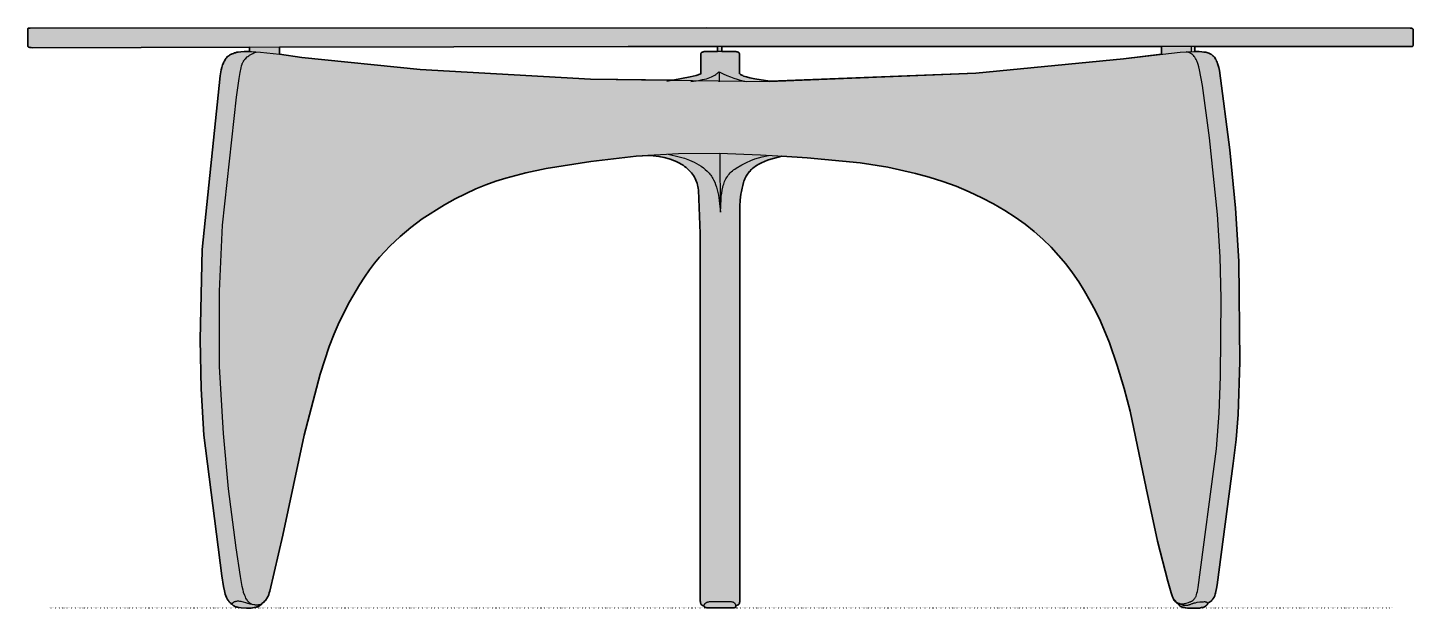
# Model space of a CAD drawing. Header units: millimetres. Extents: x -16 to 2369, y -1531 to 438.
# Drawn here: x 1319 to 2369, y -2 to 438 of the extents above; entities that cross this region are included whole.
import ezdxf

# ---------------------------------------------------------------- set-up
doc = ezdxf.new("R2010")
doc.units = ezdxf.units.MM
doc.linetypes.add('Dots', pattern=[1, 0, -1])
doc.layers.add('Blocks', color=7, linetype='Continuous')
doc.layers.add('Blocks$Fill', color=7, linetype='Continuous', true_color=0xffffff)
for name, color, linetype, lineweight, true_color in [('Blocks$Inner', 7, 'Continuous', 25, 0x007f00), ('Blocks$Outline', 7, 'Continuous', 35, 0xff3f3f), ('Groud', 7, 'Dots', 25, 0x243775)]:
    doc.layers.add(name, color=color, linetype=linetype, lineweight=lineweight, true_color=true_color)

# ---------------------------------------------------------------- blocks, each defined once
blk = doc.blocks.new('PK60 Coffee Table Back')
at = {"layer": 'Blocks$Fill'}
h = blk.add_hatch(color=256, dxfattribs=at)
h.paths.add_polyline_path([(867.8, 421.3), (871.1, 421.3), (873, 421.2), (874.6, 421), (875.4, 420.9), (876.2, 420.8), (876.9, 420.6), (877.6, 420.4), (878.3, 420.2), (878.9, 419.9), (879.5, 419.6), (879.8, 419.5), (880.1, 419.3), (880.4, 419.1), (880.7, 418.9), (880.9, 418.7), (881.2, 418.5), (881.4, 418.3), (881.7, 418), (881.9, 417.8), (882.2, 417.5), (882.4, 417.3), (882.6, 417), (883.1, 416.4), (883.5, 415.7), (883.9, 415), (884.2, 414.2), (884.6, 413.3), (884.9, 412.4), (885.3, 411.5), (885.9, 409.3), (886.4, 406.9), (894.4, 346.9), (898.7, 302.8), (901.1, 262.7), (901.9, 186.3), (900.5, 146.6), (899, 127.5), (896.8, 109.3), (884.7, 17.4), (884.2, 14.6), (883.8, 12.3), (883.5, 11.2), (883.3, 10.3), (882.9, 9.4), (882.8, 9), (882.6, 8.6), (882.4, 8.2), (882.2, 7.8), (882, 7.4), (881.7, 7.1), (881.5, 6.7), (881.2, 6.4), (880.9, 6.1), (880.6, 5.8), (880.3, 5.4), (880, 5.1), (879.3, 4.5), (878.4, 4), (877.5, 3.4), (877.3, 2.9), (877.2, 2.7), (877, 2.4), (876.9, 2.2), (876.8, 2.1), (876.7, 2), (876.6, 1.9), (876.5, 1.8), (876.4, 1.7), (876.3, 1.6), (876.1, 1.5), (876, 1.4), (875.9, 1.3), (875.7, 1.2), (875.5, 1.1), (875.3, 1), (875, 0.8), (874.5, 0.6), (874, 0.4), (873.5, 0.3), (872.8, 0.2), (872.1, 0), (871.4, -0.1), (869.7, -0.2), (867.9, -0.3), (865.9, -0.3), (864, -0.3), (862.2, -0.1), (860.6, 0.1), (859.9, 0.2), (859.3, 0.3), (858.7, 0.5), (858.2, 0.6), (857.7, 0.8), (857.3, 1), (857, 1.1), (856.8, 1.2), (856.7, 1.3), (856.5, 1.4), (856.4, 1.5), (856.3, 1.6), (856.2, 1.7), (856.1, 1.8), (856, 1.9), (855.9, 2), (855.8, 2.1), (855.8, 2.2), (855.7, 2.3), (855.6, 2.4), (855.6, 2.5), (855.5, 2.7), (855.4, 2.8), (855.2, 3.3), (854.9, 3.4), (854.5, 3.6), (854.2, 3.7), (853.9, 3.9), (853.7, 4.1), (853.4, 4.3), (853.1, 4.5), (852.9, 4.8), (852.6, 5.1), (852.4, 5.4), (852.2, 5.7), (851.9, 6.1), (851.7, 6.5), (851.5, 6.9), (851.2, 7.4), (850.8, 8.5), (849.8, 11.4), (847.3, 20.3), (839.5, 50.5), (830.8, 90.7), (818.8, 148.9), (814.2, 166.2), (809, 183.7), (803, 200.8), (796.2, 217.1), (792.5, 224.9), (788.5, 232.4), (784.3, 239.8), (779.8, 246.9), (775.1, 253.8), (770, 260.5), (764.6, 266.9), (758.8, 273.2), (752.6, 279.2), (746.1, 285), (739.1, 290.6), (731.6, 295.9), (723.7, 301.1), (715.3, 306), (706.3, 310.7), (696.8, 315.2), (686.9, 319.4), (676.8, 323), (666.5, 326.3), (656.1, 329.1), (635.1, 333.7), (614.2, 337), (574, 341), (554.8, 342.1), (549.2, 340.7), (546.5, 339.9), (544, 339.1), (541.7, 338.2), (539.5, 337.2), (537.4, 336.1), (535.6, 335), (534.7, 334.3), (533.8, 333.7), (533, 333.1), (532.2, 332.4), (531.5, 331.7), (530.8, 330.9), (530.1, 330.2), (529.5, 329.4), (528.9, 328.6), (528.4, 327.8), (527.9, 326.9), (527.4, 326), (526.9, 325), (526.5, 324.1), (526.2, 323.1), (525.8, 322.1), (525.2, 319.9), (524.7, 317.8), (524.3, 315.5), (523.9, 313.3), (523.4, 308.8), (523.1, 304.2), (523.1, 287.7), (523.1, 7.2), (523, 5.4), (523, 4.7), (522.9, 4.1), (522.8, 3.9), (522.7, 3.6), (522.7, 3.4), (522.6, 3.2), (522.6, 3.1), (522.5, 3.1), (522.5, 3), (522.4, 2.9), (522.4, 2.8), (522.3, 2.7), (522.3, 2.7), (522.2, 2.6), (522.2, 2.6), (522.1, 2.5), (522, 2.5), (522, 2.4), (521.9, 2.4), (521.8, 2.3), (521.8, 2.3), (521.7, 2.2), (521.5, 2.2), (521.4, 2.1), (521.2, 2), (521, 2), (520.1, 1.8), (520.1, 1.4), (520.1, 1.3), (520.1, 1.2), (520.1, 1.1), (520.1, 1), (520, 1), (520, 0.9), (520, 0.8), (520, 0.8), (520, 0.8), (520, 0.7), (519.9, 0.7), (519.9, 0.7), (519.9, 0.6), (519.9, 0.6), (519.8, 0.6), (519.8, 0.5), (519.8, 0.5), (519.7, 0.5), (519.7, 0.5), (519.7, 0.4), (519.6, 0.4), (519.6, 0.4), (519.5, 0.3), (519.5, 0.3), (519.4, 0.3), (519.3, 0.2), (519.2, 0.2), (519, 0.2), (518.9, 0.1), (518.7, 0.1), (518.6, 0.1), (518.4, 0), (518, 0), (517.5, 0), (500.6, 0), (499.3, 0), (498.3, 0.1), (497.9, 0.1), (497.6, 0.2), (497.4, 0.2), (497.2, 0.3), (497.1, 0.3), (496.9, 0.4), (496.8, 0.4), (496.7, 0.5), (496.6, 0.5), (496.5, 0.6), (496.4, 0.6), (496.4, 0.7), (496.3, 0.7), (496.3, 0.7), (496.3, 0.8), (496.2, 0.8), (496.2, 0.8), (496.2, 0.9), (496.1, 0.9), (496.1, 1), (496, 1.1), (496, 1.2), (495.9, 1.3), (495.9, 1.4), (495.8, 1.5), (495.7, 1.8), (495.5, 1.8), (495.3, 1.8), (495.1, 1.8), (495, 1.8), (494.9, 1.8), (494.8, 1.9), (494.7, 1.9), (494.6, 1.9), (494.5, 1.9), (494.5, 2), (494.4, 2), (494.3, 2.1), (494.2, 2.1), (494.2, 2.2), (494.1, 2.2), (494, 2.3), (494, 2.3), (493.9, 2.4), (493.8, 2.5), (493.8, 2.5), (493.7, 2.6), (493.7, 2.7), (493.6, 2.8), (493.6, 2.9), (493.6, 3), (493.5, 3.2), (493.4, 3.4), (493.3, 3.6), (493.3, 3.9), (493.2, 4.5), (493.1, 5.2), (493.1, 5.9), (493.1, 10), (492.9, 283.6), (491.7, 316.5), (491.5, 317.8), (491.3, 319.1), (491, 320.3), (490.7, 321.6), (490.3, 322.8), (489.8, 324), (489.2, 325.2), (488.6, 326.3), (487.9, 327.4), (487.2, 328.5), (486.4, 329.6), (485.5, 330.6), (484.5, 331.6), (483.5, 332.6), (482.4, 333.5), (481.2, 334.4), (480, 335.3), (478.7, 336.1), (477.3, 336.9), (475.9, 337.6), (474.4, 338.3), (472.8, 338.9), (471.1, 339.6), (469.4, 340.1), (465.7, 341.1), (461.7, 341.9), (457.4, 342.4), (454.1, 342.7), (444.6, 342.1), (410.2, 338.1), (376.4, 332.8), (360.8, 329.6), (345.7, 325.6), (338.2, 323.1), (330.6, 320.4), (323, 317.3), (315.2, 313.7), (307.3, 309.7), (299.3, 305.3), (282.3, 294.7), (273.8, 288.2), (265.7, 281.4), (257.8, 274), (254, 270), (250.1, 265.6), (246.3, 261), (242.5, 256), (238.7, 250.6), (235, 244.8), (227.3, 231.7), (219.6, 216.4), (215.7, 207.7), (212, 198.1), (205.1, 177), (193, 130.9), (176.9, 55.1), (166.9, 12.7), (166.5, 11.4), (166.1, 10.1), (165.9, 9.5), (165.6, 8.8), (165.3, 8.2), (164.9, 7.6), (164.5, 6.9), (164.1, 6.3), (163.6, 5.7), (163, 5.1), (162.4, 4.4), (161.7, 3.8), (161, 3.3), (160.9, 3.1), (160.8, 2.9), (160.6, 2.7), (160.5, 2.6), (160.3, 2.4), (160.2, 2.3), (160, 2.1), (159.8, 2), (159.7, 1.8), (159.5, 1.7), (159.1, 1.5), (158.6, 1.3), (158.2, 1.1), (157.7, 0.9), (157.2, 0.7), (156.7, 0.6), (156.1, 0.4), (155, 0.2), (153.9, 0), (152.7, -0.1), (151.5, -0.1), (149.2, -0.2), (145.2, 0.1), (143.7, 0.2), (143.1, 0.3), (142.5, 0.5), (141.9, 0.6), (141.4, 0.8), (140.9, 0.9), (140.5, 1.1), (140.2, 1.3), (139.8, 1.5), (139.5, 1.7), (139.2, 1.9), (138.6, 2.4), (138.1, 2.8), (137.7, 3.1), (137.3, 3.5), (136.9, 3.9), (136.5, 4.3), (136.1, 4.7), (135.8, 5.1), (135.5, 5.5), (135.2, 6), (134.9, 6.4), (134.6, 6.9), (134.3, 7.4), (134.1, 7.9), (133.6, 9.1), (133.2, 10.3), (132.8, 11.6), (132.5, 13), (131.8, 16.2), (130.7, 24.3), (116.9, 130.8), (114.8, 165.9), (114.1, 203.4), (115.6, 271.4), (129.4, 403.1), (130.2, 407.5), (130.7, 409.4), (131.2, 411.2), (131.5, 412), (131.8, 412.8), (132.1, 413.5), (132.5, 414.2), (132.9, 414.9), (133.3, 415.6), (133.7, 416.2), (134.2, 416.7), (134.7, 417.3), (135.3, 417.8), (135.8, 418.2), (136.4, 418.7), (137.1, 419.1), (137.8, 419.4), (138.5, 419.7), (139.3, 420), (140.2, 420.3), (141, 420.5), (142, 420.8), (142.9, 420.9), (145.1, 421.2), (147.4, 421.3), (150.1, 421.3), (151.5, 421.3), (151.5, 424.7), (-13.9, 424.4), (-14.4, 424.4), (-14.8, 424.5), (-15.1, 424.5), (-15.3, 424.6), (-15.4, 424.6), (-15.6, 424.7), (-15.7, 424.7), (-15.8, 424.8), (-15.9, 424.8), (-15.9, 424.9), (-16, 424.9), (-16, 424.9), (-16, 424.9), (-16.1, 425), (-16.1, 425), (-16.1, 425), (-16.2, 425.1), (-16.2, 425.1), (-16.2, 425.1), (-16.2, 425.1), (-16.2, 425.2), (-16.3, 425.2), (-16.3, 425.2), (-16.3, 425.3), (-16.3, 425.3), (-16.3, 425.4), (-16.4, 425.4), (-16.4, 425.5), (-16.4, 425.6), (-16.5, 425.9), (-16.5, 435.9), (-16.5, 437.8), (-16.5, 438.1), (-16.5, 438.2), (-16.5, 438.4), (-16.5, 438.5), (-16.4, 438.5), (-16.4, 438.6), (-16.4, 438.6), (-16.4, 438.7), (-16.4, 438.7), (-16.4, 438.7), (-16.3, 438.8), (-16.3, 438.8), (-16.3, 438.8), (-16.3, 438.8), (-16.3, 438.8), (-16.3, 438.8), (-16.3, 438.9), (-16.2, 438.9), (-16.2, 438.9), (-16.2, 438.9), (-16.1, 439), (-16.1, 439), (-16.1, 439), (-16.1, 439), (-16, 439), (-16, 439), (-15.9, 439), (-15.9, 439), (-15.8, 439.1), (-15.7, 439.1), (-15.5, 439.1), (-15.3, 439.1), (1030.8, 439), (1031.2, 439), (1031.5, 439), (1031.8, 439), (1032, 439), (1032.1, 439), (1032.2, 438.9), (1032.3, 438.9), (1032.4, 438.9), (1032.5, 438.8), (1032.6, 438.8), (1032.6, 438.8), (1032.7, 438.8), (1032.7, 438.8), (1032.7, 438.7), (1032.8, 438.7), (1032.8, 438.7), (1032.8, 438.7), (1032.9, 438.6), (1032.9, 438.6), (1032.9, 438.6), (1033, 438.5), (1033, 438.5), (1033, 438.5), (1033, 438.4), (1033.1, 438.4), (1033.1, 438.4), (1033.1, 438.3), (1033.1, 438.3), (1033.1, 438.3), (1033.2, 438.2), (1033.2, 438.1), (1033.2, 438), (1033.2, 437.9), (1033.2, 437.8), (1033.2, 437.7), (1033.2, 437.5), (1033.3, 437.3), (1033.3, 427.5), (1033.2, 427.1), (1033.2, 426.7), (1033.2, 426.5), (1033.2, 426.3), (1033.1, 426.2), (1033.1, 426), (1033.1, 425.9), (1033, 425.8), (1033, 425.8), (1033, 425.7), (1033, 425.7), (1032.9, 425.6), (1032.9, 425.6), (1032.9, 425.5), (1032.9, 425.5), (1032.8, 425.5), (1032.8, 425.4), (1032.8, 425.4), (1032.7, 425.4), (1032.7, 425.4), (1032.7, 425.3), (1032.6, 425.3), (1032.6, 425.3), (1032.6, 425.3), (1032.5, 425.2), (1032.5, 425.2), (1032.4, 425.2), (1032.4, 425.2), (1032.3, 425.2), (1032.2, 425.2), (1032.1, 425.1), (1031.9, 425.1), (1030.9, 425.1), (867.8, 425.1)], flags=0)
h.paths.add_polyline_path([(545.7, 398.9), (701.8, 405.1), (813.7, 415.9), (842.6, 419.3), (842.6, 425.1), (509.5, 425.2), (509.5, 421.3), (519.1, 421.3), (520.2, 421.3), (520.6, 421.2), (521, 421.2), (521.2, 421.1), (521.4, 421.1), (521.6, 421), (521.7, 421), (521.8, 420.9), (521.9, 420.9), (522, 420.8), (522, 420.8), (522.1, 420.8), (522.1, 420.7), (522.2, 420.7), (522.2, 420.6), (522.3, 420.6), (522.3, 420.5), (522.4, 420.5), (522.4, 420.4), (522.4, 420.4), (522.5, 420.3), (522.5, 420.3), (522.5, 420.2), (522.6, 420.1), (522.6, 420.1), (522.6, 420), (522.7, 419.9), (522.7, 419.7), (522.7, 419.6), (522.7, 419.4), (522.8, 419.1), (522.8, 418.7), (522.8, 418.3), (522.7, 404.7), (523.5, 404.1), (524, 403.8), (524.5, 403.5), (525.2, 403.2), (525.9, 402.8), (526.9, 402.5), (528, 402.1), (530.7, 401.4), (534.5, 400.6)], flags=0)
h.paths.add_polyline_path([(174.3, 419.3), (191.1, 416.9), (280.9, 407.9), (410, 400.4), (472.2, 399.7), (485.4, 402.2), (490, 403.3), (493.4, 404.4), (493.4, 418.3), (493.4, 418.7), (493.4, 419), (493.4, 419.2), (493.5, 419.4), (493.5, 419.5), (493.5, 419.7), (493.6, 419.8), (493.6, 419.9), (493.7, 420.1), (493.7, 420.2), (493.8, 420.2), (493.8, 420.3), (493.9, 420.3), (493.9, 420.4), (493.9, 420.5), (494, 420.5), (494, 420.6), (494.1, 420.6), (494.1, 420.6), (494.2, 420.7), (494.2, 420.7), (494.3, 420.8), (494.4, 420.8), (494.4, 420.8), (494.6, 420.9), (494.7, 421), (494.9, 421), (495, 421.1), (495.2, 421.1), (495.4, 421.2), (495.6, 421.2), (496, 421.3), (496.5, 421.3), (497, 421.3), (506.1, 421.3), (506.1, 425.2), (438.4, 425.2), (174.3, 424.7)], flags=0)
at = {"layer": 'Blocks$Inner'}
for p, q in [((862.3, 420.9), (861.3, 421.1)), ((862.8, 420.8), (862.3, 420.9)), ((863.3, 420.7), (862.8, 420.8)), ((863.8, 420.5), (863.3, 420.7)), ((864, 420.4), (863.8, 420.5)), ((864.3, 420.3), (864, 420.4)), ((864.5, 420.1), (864.3, 420.3)), ((864.8, 420), (864.5, 420.1)), ((865, 419.9), (864.8, 420)), ((865.3, 419.7), (865, 419.9)), ((865.5, 419.5), (865.3, 419.7)), ((865.8, 419.3), (865.5, 419.5)), ((866, 419.1), (865.8, 419.3)), ((866.3, 418.9), (866, 419.1)), ((866.5, 418.6), (866.3, 418.9)), ((866.8, 418.4), (866.5, 418.6)), ((867.3, 417.7), (866.8, 418.4)), ((867.8, 417), (867.3, 417.7)), ((868.3, 416.2), (867.8, 417)), ((868.8, 415.3), (868.3, 416.2)), ((869.3, 414.3), (868.8, 415.3)), ((869.6, 413.7), (869.3, 414.3)), ((869.9, 413.1), (869.6, 413.7)), ((870.4, 411.5), (869.9, 413.1)), ((870.9, 409.7), (870.4, 411.5)), ((871.4, 407.5), (870.9, 409.7)), ((873.5, 395.7), (871.4, 407.5)), ((879, 356.1), (873.5, 395.7)), ((885, 297.9), (879, 356.1)), ((886.9, 265.9), (885, 297.9)), ((887.6, 234.3), (886.9, 265.9)), ((887.3, 175.3), (887.6, 234.3)), ((886.2, 147.5), (887.3, 175.3)), ((884.2, 120.5), (886.2, 147.5)), ((870.4, 15.5), (884.2, 120.5)), ((869, 10), (869.4, 11.1)), ((869.4, 11.1), (869.7, 12.4)), ((869.7, 12.4), (870.4, 15.5)), ((851, 8.1), (851.7, 6.9)), ((851.7, 6.9), (852.1, 6.4)), ((852.1, 6.4), (852.6, 5.8)), ((852.6, 5.8), (853, 5.3)), ((853, 5.3), (853.2, 5.1)), ((853.2, 5.1), (853.5, 4.9)), ((853.5, 4.9), (853.7, 4.6)), ((853.7, 4.6), (854, 4.4)), ((854, 4.4), (854.3, 4.2)), ((854.3, 4.2), (854.5, 4.1)), ((854.5, 4.1), (854.8, 3.9)), ((854.8, 3.9), (855.1, 3.7)), ((855.1, 3.7), (855.4, 3.6)), ((855.4, 3.6), (855.8, 3.5)), ((855.8, 3.5), (856.1, 3.4)), ((856.1, 3.4), (856.5, 3.3)), ((856.5, 3.3), (856.9, 3.2)), ((856.9, 3.2), (857.3, 3.1)), ((857.3, 3.1), (857.7, 3.1)), ((857.7, 3.1), (858.1, 3.1)), ((858.1, 3.1), (858.5, 3.1)), ((858.5, 3.1), (859, 3.2)), ((859, 3.2), (859.5, 3.2)), ((859.5, 3.2), (860, 3.3)), ((860, 3.3), (860.5, 3.4)), ((860.5, 3.4), (861.1, 3.5)), ((861.1, 3.5), (863.1, 4.1)), ((863.1, 4.1), (864, 4.5)), ((864, 4.5), (864.4, 4.6)), ((864.4, 4.6), (864.8, 4.8)), ((864.8, 4.8), (865.2, 5)), ((865.2, 5), (865.5, 5.2)), ((865.5, 5.2), (865.9, 5.4)), ((865.9, 5.4), (866.2, 5.6)), ((866.2, 5.6), (866.5, 5.9)), ((866.5, 5.9), (866.8, 6.1)), ((866.8, 6.1), (867.1, 6.4)), ((867.1, 6.4), (867.3, 6.7)), ((867.3, 6.7), (867.6, 7)), ((867.6, 7), (867.8, 7.3)), ((867.8, 7.3), (868, 7.7)), ((868, 7.7), (868.2, 8.1)), ((868.2, 8.1), (868.5, 8.5)), ((868.5, 8.5), (868.7, 9)), ((868.7, 9), (869, 10))]:
    blk.add_line(p, q, dxfattribs=at)
blk.add_lwpolyline([(438.4, 425.2), (-12.7, 424.3), (-13.9, 424.4), (-14.4, 424.4), (-14.8, 424.5), (-15.1, 424.5), (-15.3, 424.6), (-15.4, 424.6), (-15.6, 424.7), (-15.7, 424.7), (-15.8, 424.8), (-15.9, 424.8), (-15.9, 424.9), (-16, 424.9), (-16, 424.9), (-16, 424.9), (-16.1, 425), (-16.1, 425), (-16.1, 425), (-16.2, 425.1), (-16.2, 425.1), (-16.2, 425.1), (-16.2, 425.1), (-16.2, 425.2), (-16.3, 425.2), (-16.3, 425.2), (-16.3, 425.3), (-16.3, 425.3), (-16.3, 425.4), (-16.4, 425.4), (-16.4, 425.5), (-16.4, 425.6), (-16.5, 425.9), (-16.5, 435.9), (-16.5, 437.8), (-16.5, 438.1), (-16.5, 438.2), (-16.5, 438.4), (-16.5, 438.5), (-16.4, 438.5), (-16.4, 438.6), (-16.4, 438.6), (-16.4, 438.7), (-16.4, 438.7), (-16.4, 438.7), (-16.3, 438.8), (-16.3, 438.8), (-16.3, 438.8), (-16.3, 438.8), (-16.3, 438.8), (-16.3, 438.8), (-16.3, 438.9), (-16.2, 438.9), (-16.2, 438.9), (-16.2, 438.9), (-16.1, 439), (-16.1, 439), (-16.1, 439), (-16.1, 439), (-16, 439), (-16, 439), (-15.9, 439), (-15.9, 439), (-15.8, 439.1), (-15.7, 439.1), (-15.5, 439.1), (-15.3, 439.1), (-14.6, 439.1), (498.1, 439.4), (1030.8, 439), (1031.2, 439), (1031.5, 439), (1031.8, 439), (1032, 439), (1032.1, 439), (1032.2, 438.9), (1032.3, 438.9), (1032.4, 438.9), (1032.5, 438.8), (1032.6, 438.8), (1032.6, 438.8), (1032.7, 438.8), (1032.7, 438.8), (1032.7, 438.7), (1032.8, 438.7), (1032.8, 438.7), (1032.8, 438.7), (1032.9, 438.6), (1032.9, 438.6), (1032.9, 438.6), (1033, 438.5), (1033, 438.5), (1033, 438.5), (1033, 438.4), (1033.1, 438.4), (1033.1, 438.4), (1033.1, 438.3), (1033.1, 438.3), (1033.1, 438.3), (1033.2, 438.2), (1033.2, 438.1), (1033.2, 438), (1033.2, 437.9), (1033.2, 437.8), (1033.2, 437.7), (1033.2, 437.5), (1033.3, 437.3), (1033.3, 427.5), (1033.2, 427.1), (1033.2, 426.7), (1033.2, 426.5), (1033.2, 426.3), (1033.1, 426.2), (1033.1, 426), (1033.1, 425.9), (1033, 425.8), (1033, 425.8), (1033, 425.7), (1033, 425.7), (1032.9, 425.6), (1032.9, 425.6), (1032.9, 425.5), (1032.9, 425.5), (1032.8, 425.5), (1032.8, 425.4), (1032.8, 425.4), (1032.7, 425.4), (1032.7, 425.4), (1032.7, 425.3), (1032.6, 425.3), (1032.6, 425.3), (1032.6, 425.3), (1032.5, 425.2), (1032.5, 425.2), (1032.4, 425.2), (1032.4, 425.2), (1032.3, 425.2), (1032.2, 425.2), (1032.1, 425.1), (1031.9, 425.1), (1030.9, 425.1)], close=True, dxfattribs=at)
for points in [[(138.1, 2.8), (137.7, 3.1), (137.3, 3.5), (136.9, 3.9), (136.5, 4.3), (136.1, 4.7), (135.8, 5.1), (135.5, 5.5), (135.2, 6), (134.9, 6.4), (134.6, 6.9), (134.3, 7.4), (134.1, 7.9), (133.6, 9.1), (133.2, 10.3), (132.8, 11.6), (132.5, 13), (131.8, 16.2), (130.7, 24.3), (116.9, 130.8), (114.8, 165.9), (114.1, 203.4), (115.6, 271.4), (129.4, 403.1), (130.2, 407.5), (130.7, 409.4), (131.2, 411.2), (131.5, 412), (131.8, 412.8), (132.1, 413.5), (132.5, 414.2), (132.9, 414.9), (133.3, 415.6), (133.7, 416.2), (134.2, 416.7), (134.7, 417.3), (135.3, 417.8), (135.8, 418.2), (136.4, 418.7), (137.1, 419.1), (137.8, 419.4), (138.5, 419.7), (139.3, 420), (140.2, 420.3), (141, 420.5), (142, 420.8), (142.9, 420.9), (145.1, 421.2), (147.4, 421.3), (150.1, 421.3), (153.1, 421.3), (159.8, 420.8), (174.2, 419.3), (191.1, 416.9), (280.9, 407.9), (410, 400.4), (545.3, 398.8), (701.8, 405.1), (813.7, 415.9), (843.6, 419.5), (856.6, 420.8), (862.2, 421.2), (867.1, 421.3), (871.1, 421.3), (873, 421.2), (874.6, 421), (875.4, 420.9), (876.2, 420.8), (876.9, 420.6), (877.6, 420.4), (878.3, 420.2), (878.9, 419.9), (879.5, 419.6), (879.8, 419.5), (880.1, 419.3), (880.4, 419.1), (880.7, 418.9), (880.9, 418.7), (881.2, 418.5), (881.4, 418.3), (881.7, 418), (881.9, 417.8), (882.2, 417.5), (882.4, 417.3), (882.6, 417), (883.1, 416.4), (883.5, 415.7), (883.9, 415), (884.2, 414.2), (884.6, 413.3), (884.9, 412.4), (885.3, 411.5), (885.9, 409.3), (886.4, 406.9), (894.4, 346.9), (898.7, 302.8), (901.1, 262.7), (901.9, 186.3), (900.5, 146.6), (899, 127.5), (896.8, 109.3), (884.7, 17.4), (884.2, 14.6), (883.8, 12.3), (883.5, 11.2), (883.3, 10.3), (882.9, 9.4), (882.8, 9), (882.6, 8.6), (882.4, 8.2), (882.2, 7.8), (882, 7.4), (881.7, 7.1), (881.5, 6.7), (881.2, 6.4), (880.9, 6.1), (880.6, 5.8), (880.3, 5.4), (880, 5.1), (879.3, 4.5), (878.4, 4), (877.5, 3.4), (877.3, 2.9), (877.2, 2.7), (877, 2.4), (876.9, 2.2), (876.8, 2.1), (876.7, 2), (876.6, 1.9), (876.5, 1.8), (876.4, 1.7), (876.3, 1.6), (876.1, 1.5), (876, 1.4), (875.9, 1.3), (875.7, 1.2), (875.5, 1.1), (875.3, 1), (875, 0.8), (874.5, 0.6), (874, 0.4), (873.5, 0.3), (872.8, 0.2), (872.1, 0), (871.4, -0.1), (869.7, -0.2), (867.9, -0.3), (865.9, -0.3), (864, -0.3), (862.2, -0.1), (860.6, 0.1), (859.9, 0.2), (859.3, 0.3), (858.7, 0.5), (858.2, 0.6), (857.7, 0.8), (857.3, 1), (857, 1.1), (856.8, 1.2), (856.7, 1.3), (856.5, 1.4), (856.4, 1.5), (856.3, 1.6), (856.2, 1.7), (856.1, 1.8), (856, 1.9), (855.9, 2), (855.8, 2.1), (855.8, 2.2), (855.7, 2.3), (855.6, 2.4), (855.6, 2.5), (855.5, 2.7), (855.4, 2.8), (855.2, 3.3)], [(153.9, 2.4), (153, 2.9), (152.6, 3.1), (152.2, 3.4), (151.8, 3.7), (151.4, 4), (151.2, 4.2), (150.9, 4.4), (150.7, 4.6), (150.5, 4.8), (150.1, 5.4), (149.7, 6), (149.3, 6.6), (148.8, 7.4), (148.4, 8.3), (148, 9.3), (147.1, 11.7), (146.9, 12.5), (146.7, 13.5), (146.1, 16.2), (144.7, 23.9), (141.5, 45.6), (135.7, 90.3), (131.8, 132), (128.8, 182.9), (128.9, 239.8), (131.1, 289.9), (141.8, 386.8), (143.7, 400.9), (144.5, 405.6), (145.2, 409.1), (145.5, 410.5), (145.9, 411.7), (146.1, 412.2), (146.3, 412.7), (146.5, 413.1), (146.7, 413.5), (146.9, 413.9), (147.1, 414.3), (147.4, 414.6), (147.6, 414.9), (147.9, 415.3), (148.1, 415.6), (148.7, 416.2), (149.9, 417.3), (150.4, 417.7), (151, 418.2), (151.5, 418.6), (152, 418.9), (152.5, 419.2), (153, 419.5), (154, 420), (154.9, 420.4), (156.7, 421)], [(151.5, 421.3), (151.5, 424.7)], [(174.3, 419.3), (174.3, 424.7)], [(545.8, 398.8), (534.5, 400.6), (530.7, 401.4), (528, 402.1), (526.9, 402.5), (525.9, 402.8), (525.2, 403.2), (524.5, 403.5), (524, 403.8), (523.5, 404.1), (522.7, 404.7), (522.8, 418.3), (522.8, 418.7), (522.8, 419.1), (522.7, 419.4), (522.7, 419.6), (522.7, 419.7), (522.7, 419.9), (522.6, 420), (522.6, 420.1), (522.6, 420.1), (522.5, 420.2), (522.5, 420.3), (522.5, 420.3), (522.4, 420.4), (522.4, 420.4), (522.4, 420.5), (522.3, 420.5), (522.3, 420.6), (522.2, 420.6), (522.2, 420.7), (522.1, 420.7), (522.1, 420.8), (522, 420.8), (522, 420.8), (521.9, 420.9), (521.8, 420.9), (521.7, 421), (521.6, 421), (521.4, 421.1), (521.2, 421.1), (521, 421.2), (520.6, 421.2), (520.2, 421.3), (519.1, 421.3), (497, 421.3), (496.5, 421.3), (496, 421.3), (495.6, 421.2), (495.4, 421.2), (495.2, 421.1), (495, 421.1), (494.9, 421), (494.7, 421), (494.6, 420.9), (494.4, 420.8), (494.4, 420.8), (494.3, 420.8), (494.2, 420.7), (494.2, 420.7), (494.1, 420.6), (494.1, 420.6), (494, 420.6), (494, 420.5), (493.9, 420.5), (493.9, 420.4), (493.9, 420.3), (493.8, 420.3), (493.8, 420.2), (493.7, 420.2), (493.7, 420.1), (493.6, 419.9), (493.6, 419.8), (493.5, 419.7), (493.5, 419.5), (493.5, 419.4), (493.4, 419.2), (493.4, 419), (493.4, 418.7), (493.4, 418.3), (493.4, 404.4), (490, 403.3), (485.4, 402.2), (467.7, 398.8)], [(506.1, 425.2), (506.1, 421.3)], [(509.5, 425.2), (509.5, 421.3)], [(842.6, 419.3), (842.6, 425.1)], [(865.2, 421.3), (865.2, 425)], [(867.8, 421.3), (867.8, 425.1)], [(485.8, 398.6), (491.9, 399.5), (494.8, 400.1), (497.7, 400.8), (499.1, 401.3), (500.4, 401.7), (501.7, 402.3), (503, 402.9), (504.2, 403.6), (504.8, 404), (505.3, 404.4), (505.9, 404.8), (506.4, 405.2), (507, 405.7), (507.5, 406.1), (510.4, 404.5), (513.2, 403.2), (515.9, 402.1), (518.5, 401.1), (521, 400.4), (523.4, 399.7), (528.1, 398.6)], [(507.5, 406.1), (507.5, 398.5)], [(877.5, 3.4), (877.5, 3.4), (877.5, 3.5), (877.4, 3.6), (877.4, 3.6), (877.4, 3.6), (877.4, 3.7), (877.3, 3.8), (877.3, 3.8), (877.2, 3.9), (877.2, 3.9), (877.1, 4), (877.1, 4), (877, 4), (877, 4.1), (876.9, 4.1), (876.9, 4.2), (876.8, 4.2), (876.7, 4.2), (876.7, 4.2), (876.5, 4.3), (876.4, 4.3), (876.2, 4.4), (876.1, 4.4), (875.9, 4.4), (875.5, 4.5), (875.2, 4.5), (874.8, 4.5), (874.1, 4.4), (872.9, 4.4), (872.7, 4.4), (872.3, 4.3), (871.5, 4.3), (869.3, 4), (868.1, 3.7), (866.9, 3.5), (865.9, 3.1), (865.4, 3), (864.9, 2.8), (864.1, 2.4), (863.6, 2.3), (863.2, 2.1), (862.8, 2), (862.3, 1.9), (861.9, 1.8), (861.4, 1.8), (860.9, 1.8), (860.3, 1.8), (859.8, 1.8), (859.2, 1.9), (858.5, 2.1), (857.8, 2.3), (857.1, 2.5), (856.3, 2.8), (854.9, 3.4), (854.5, 3.6), (854.2, 3.7), (853.9, 3.9), (853.7, 4.1), (853.4, 4.3), (853.1, 4.5), (852.9, 4.8), (852.6, 5.1), (852.4, 5.4), (852.2, 5.7), (851.9, 6.1), (851.7, 6.5), (851.5, 6.9), (851.2, 7.4), (850.8, 8.5), (849.8, 11.4), (847.3, 20.3), (839.5, 50.5), (830.8, 90.7), (818.8, 148.9), (814.2, 166.2), (809, 183.7), (803, 200.8), (796.2, 217.1), (792.5, 224.9), (788.5, 232.4), (784.3, 239.8), (779.8, 246.9), (775.1, 253.8), (770, 260.5), (764.6, 266.9), (758.8, 273.2), (752.6, 279.2), (746.1, 285), (739.1, 290.6), (731.6, 295.9), (723.7, 301.1), (715.3, 306), (706.3, 310.7), (696.8, 315.2), (686.9, 319.4), (676.8, 323), (666.5, 326.3), (656.1, 329.1), (635.1, 333.7), (614.2, 337), (574, 341), (538.7, 343), (507.5, 344.2), (476.6, 344), (444.6, 342.1), (410.2, 338.1), (376.4, 332.8), (360.8, 329.6), (345.7, 325.6), (338.2, 323.1), (330.6, 320.4), (323, 317.3), (315.2, 313.7), (307.3, 309.7), (299.3, 305.3), (282.3, 294.7), (273.8, 288.2), (265.7, 281.4), (257.8, 274), (254, 270), (250.1, 265.6), (246.3, 261), (242.5, 256), (238.7, 250.6), (235, 244.8), (227.3, 231.7), (219.6, 216.4), (215.7, 207.7), (212, 198.1), (205.1, 177), (193, 130.9), (176.9, 55.1), (166.9, 12.7), (166.5, 11.4), (166.1, 10.1), (165.9, 9.5), (165.6, 8.8), (165.3, 8.2), (164.9, 7.6), (164.5, 6.9), (164.1, 6.3), (163.6, 5.7), (163, 5.1), (162.4, 4.4), (161.7, 3.8), (161, 3.2), (160.2, 2.6), (160, 2.6), (159.8, 2.5), (159.6, 2.4), (159.4, 2.4), (159.2, 2.3), (158.9, 2.3), (158.4, 2.2), (157.9, 2.1), (157.4, 2.1), (156.8, 2.1), (156.2, 2.1), (155.5, 2.2), (154.8, 2.3), (153.4, 2.5), (152, 2.9), (150.4, 3.4), (148.8, 3.9), (147, 4.4), (146.1, 4.6), (145.2, 4.8), (144.3, 4.9), (143.5, 5), (143, 5), (142.6, 5), (142.2, 5), (141.8, 4.9), (141.4, 4.9), (141, 4.8), (140.7, 4.7), (140.3, 4.6), (140.1, 4.5), (140, 4.5), (139.8, 4.4), (139.6, 4.3), (139.5, 4.2), (139.3, 4.1), (139.2, 4), (139, 3.9), (138.9, 3.8), (138.8, 3.7), (138.7, 3.5), (138.5, 3.4), (138.4, 3.3), (138.3, 3.1), (138.2, 3), (138.1, 2.8), (138.6, 2.4), (139.2, 1.9), (139.5, 1.7), (139.8, 1.5), (140.2, 1.3), (140.5, 1.1), (140.9, 0.9), (141.4, 0.8), (141.9, 0.6), (142.5, 0.5), (143.1, 0.3), (143.7, 0.2), (145.2, 0.1), (149.2, -0.2), (151.5, -0.1), (152.7, -0.1), (153.9, 0), (155, 0.2), (156.1, 0.4), (156.7, 0.6), (157.2, 0.7), (157.7, 0.9), (158.2, 1.1), (158.6, 1.3), (159.1, 1.5), (159.5, 1.7), (159.7, 1.8), (159.8, 2), (160, 2.1), (160.2, 2.3), (160.3, 2.4), (160.5, 2.6), (160.6, 2.7), (160.8, 2.9), (160.9, 3.1), (161, 3.3)], [(452.8, 342.8), (457.4, 342.4), (461.7, 341.9), (465.7, 341.1), (469.4, 340.1), (471.1, 339.6), (472.8, 338.9), (474.4, 338.3), (475.9, 337.6), (477.3, 336.9), (478.7, 336.1), (480, 335.3), (481.2, 334.4), (482.4, 333.5), (483.5, 332.6), (484.5, 331.6), (485.5, 330.6), (486.4, 329.6), (487.2, 328.5), (487.9, 327.4), (488.6, 326.3), (489.2, 325.2), (489.8, 324), (490.3, 322.8), (490.7, 321.6), (491, 320.3), (491.3, 319.1), (491.5, 317.8), (491.7, 316.5), (492.9, 283.6), (493, 249.1), (493.1, 10), (493.1, 5.9), (493.1, 5.2), (493.2, 4.5), (493.3, 3.9), (493.3, 3.6), (493.4, 3.4), (493.5, 3.2), (493.6, 3), (493.6, 2.9), (493.6, 2.8), (493.7, 2.7), (493.7, 2.6), (493.8, 2.5), (493.8, 2.5), (493.9, 2.4), (494, 2.3), (494, 2.3), (494.1, 2.2), (494.2, 2.2), (494.2, 2.1), (494.3, 2.1), (494.4, 2), (494.5, 2), (494.5, 1.9), (494.6, 1.9), (494.7, 1.9), (494.8, 1.9), (494.9, 1.8), (495, 1.8), (495.1, 1.8), (495.3, 1.8), (495.5, 1.8), (495.7, 1.8), (495.8, 1.5), (495.9, 1.4), (495.9, 1.3), (496, 1.2), (496, 1.1), (496.1, 1), (496.1, 0.9), (496.2, 0.9), (496.2, 0.8), (496.2, 0.8), (496.3, 0.8), (496.3, 0.7), (496.3, 0.7), (496.4, 0.7), (496.4, 0.6), (496.5, 0.6), (496.6, 0.5), (496.7, 0.5), (496.8, 0.4), (496.9, 0.4), (497.1, 0.3), (497.2, 0.3), (497.4, 0.2), (497.6, 0.2), (497.9, 0.1), (498.3, 0.1), (499.3, 0), (500.6, 0), (517.5, 0), (518, 0), (518.4, 0), (518.6, 0.1), (518.7, 0.1), (518.9, 0.1), (519, 0.2), (519.2, 0.2), (519.3, 0.2), (519.4, 0.3), (519.5, 0.3), (519.5, 0.3), (519.6, 0.4), (519.6, 0.4), (519.7, 0.4), (519.7, 0.5), (519.7, 0.5), (519.8, 0.5), (519.8, 0.5), (519.8, 0.6), (519.9, 0.6), (519.9, 0.6), (519.9, 0.7), (519.9, 0.7), (520, 0.7), (520, 0.8), (520, 0.8), (520, 0.8), (520, 0.9), (520, 1), (520.1, 1), (520.1, 1.1), (520.1, 1.2), (520.1, 1.3), (520.1, 1.4), (520.1, 1.8), (520.1, 2), (520, 2.2), (519.9, 2.4), (519.8, 2.5), (519.8, 2.7), (519.7, 2.9), (519.6, 3), (519.5, 3.2), (519.4, 3.3), (519.2, 3.4), (519.1, 3.6), (519, 3.7), (518.8, 3.8), (518.7, 3.9), (518.6, 4), (518.4, 4.1), (518.2, 4.1), (518, 4.2), (517.9, 4.3), (517.7, 4.3), (517.5, 4.4), (517.3, 4.4), (516.8, 4.5), (516.3, 4.6), (515.8, 4.6), (514.6, 4.6), (501, 4.6), (500.2, 4.6), (499.8, 4.5), (499.3, 4.4), (498.9, 4.4), (498.6, 4.3), (498.2, 4.1), (498, 4.1), (497.8, 4), (497.6, 3.9), (497.5, 3.8), (497.3, 3.7), (497.1, 3.6), (497, 3.5), (496.8, 3.4), (496.7, 3.3), (496.6, 3.2), (496.4, 3), (496.3, 2.9), (496.2, 2.7), (496.1, 2.5), (496, 2.4), (495.9, 2.2), (495.8, 2), (495.7, 1.8)], [(468.8, 343.7), (477, 341.7), (481, 340.5), (484.8, 339.2), (486.7, 338.4), (488.5, 337.6), (490.3, 336.7), (492.1, 335.7), (493.8, 334.6), (495.4, 333.4), (496.9, 332.1), (498.4, 330.8), (499.1, 330), (499.8, 329.3), (500.4, 328.5), (501, 327.7), (501.6, 326.9), (502.1, 326), (502.6, 325.2), (503.1, 324.3), (504, 322.5), (504.7, 320.6), (505.4, 318.7), (505.9, 316.7), (506.4, 314.7), (506.9, 312.7), (507.5, 308.5), (508.5, 299.8), (508.8, 309.6), (509, 311.9), (509.3, 314.2), (509.6, 316.5), (510.1, 318.7), (510.4, 319.8), (510.8, 320.9), (511.1, 321.9), (511.5, 322.9), (512, 323.9), (512.5, 324.9), (513, 325.8), (513.6, 326.8), (514.3, 327.7), (515, 328.5), (515.7, 329.4), (516.5, 330.2), (517.4, 331), (518.3, 331.7), (519.3, 332.4), (520.3, 333.1), (524.5, 335.5), (528.1, 337.4), (531.5, 338.9), (534.5, 340.1), (537.3, 341), (539.9, 341.7), (544.8, 342.7)], [(508.5, 299.8), (508.1, 344.2)], [(520.1, 1.8), (521, 2), (521.2, 2), (521.4, 2.1), (521.5, 2.2), (521.7, 2.2), (521.8, 2.3), (521.8, 2.3), (521.9, 2.4), (522, 2.4), (522, 2.5), (522.1, 2.5), (522.2, 2.6), (522.2, 2.6), (522.3, 2.7), (522.3, 2.7), (522.4, 2.8), (522.4, 2.9), (522.5, 3), (522.5, 3.1), (522.6, 3.1), (522.6, 3.2), (522.7, 3.4), (522.7, 3.6), (522.8, 3.9), (522.9, 4.1), (523, 4.7), (523, 5.4), (523.1, 7.2), (523.1, 9.6), (523.1, 287.7), (523.1, 304.2), (523.4, 308.8), (523.9, 313.3), (524.3, 315.5), (524.7, 317.8), (525.2, 319.9), (525.8, 322.1), (526.2, 323.1), (526.5, 324.1), (526.9, 325), (527.4, 326), (527.9, 326.9), (528.4, 327.8), (528.9, 328.6), (529.5, 329.4), (530.1, 330.2), (530.8, 330.9), (531.5, 331.7), (532.2, 332.4), (533, 333.1), (533.8, 333.7), (534.7, 334.3), (535.6, 335), (537.4, 336.1), (539.5, 337.2), (541.7, 338.2), (544, 339.1), (546.5, 339.9), (549.2, 340.7), (555, 342.1)]]:
    blk.add_lwpolyline(points, dxfattribs=at)
at = {"layer": 'Blocks$Outline'}
for points in [[(151.5, 424.7), (-12.7, 424.3), (-13.9, 424.4), (-14.4, 424.4), (-14.8, 424.5), (-15.1, 424.5), (-15.3, 424.6), (-15.4, 424.6), (-15.6, 424.7), (-15.7, 424.7), (-15.8, 424.8), (-15.9, 424.8), (-15.9, 424.9), (-16, 424.9), (-16, 424.9), (-16, 424.9), (-16.1, 425), (-16.1, 425), (-16.1, 425), (-16.2, 425.1), (-16.2, 425.1), (-16.2, 425.1), (-16.2, 425.1), (-16.2, 425.2), (-16.3, 425.2), (-16.3, 425.2), (-16.3, 425.3), (-16.3, 425.3), (-16.3, 425.4), (-16.4, 425.4), (-16.4, 425.5), (-16.4, 425.6), (-16.5, 425.9), (-16.5, 435.9), (-16.5, 437.8), (-16.5, 438.1), (-16.5, 438.2), (-16.5, 438.4), (-16.5, 438.5), (-16.4, 438.5), (-16.4, 438.6), (-16.4, 438.6), (-16.4, 438.7), (-16.4, 438.7), (-16.4, 438.7), (-16.3, 438.8), (-16.3, 438.8), (-16.3, 438.8), (-16.3, 438.8), (-16.3, 438.8), (-16.3, 438.8), (-16.3, 438.9), (-16.2, 438.9), (-16.2, 438.9), (-16.2, 438.9), (-16.1, 439), (-16.1, 439), (-16.1, 439), (-16.1, 439), (-16, 439), (-16, 439), (-15.9, 439), (-15.9, 439), (-15.8, 439.1), (-15.7, 439.1), (-15.5, 439.1), (-15.3, 439.1), (-14.6, 439.1), (498.1, 439.4), (1030.8, 439), (1031.2, 439), (1031.5, 439), (1031.8, 439), (1032, 439), (1032.1, 439), (1032.2, 438.9), (1032.3, 438.9), (1032.4, 438.9), (1032.5, 438.8), (1032.6, 438.8), (1032.6, 438.8), (1032.7, 438.8), (1032.7, 438.8), (1032.7, 438.7), (1032.8, 438.7), (1032.8, 438.7), (1032.8, 438.7), (1032.9, 438.6), (1032.9, 438.6), (1032.9, 438.6), (1033, 438.5), (1033, 438.5), (1033, 438.5), (1033, 438.4), (1033.1, 438.4), (1033.1, 438.4), (1033.1, 438.3), (1033.1, 438.3), (1033.1, 438.3), (1033.2, 438.2), (1033.2, 438.1), (1033.2, 438), (1033.2, 437.9), (1033.2, 437.8), (1033.2, 437.7), (1033.2, 437.5), (1033.3, 437.3), (1033.3, 427.5), (1033.2, 427.1), (1033.2, 426.7), (1033.2, 426.5), (1033.2, 426.3), (1033.1, 426.2), (1033.1, 426), (1033.1, 425.9), (1033, 425.8), (1033, 425.8), (1033, 425.7), (1033, 425.7), (1032.9, 425.6), (1032.9, 425.6), (1032.9, 425.5), (1032.9, 425.5), (1032.8, 425.5), (1032.8, 425.4), (1032.8, 425.4), (1032.7, 425.4), (1032.7, 425.4), (1032.7, 425.3), (1032.6, 425.3), (1032.6, 425.3), (1032.6, 425.3), (1032.5, 425.2), (1032.5, 425.2), (1032.4, 425.2), (1032.4, 425.2), (1032.3, 425.2), (1032.2, 425.2), (1032.1, 425.1), (1031.9, 425.1), (1030.9, 425.1), (867.8, 425.1)], [(138.1, 2.8), (137.7, 3.1), (137.3, 3.5), (136.9, 3.9), (136.5, 4.3), (136.1, 4.7), (135.8, 5.1), (135.5, 5.5), (135.2, 6), (134.9, 6.4), (134.6, 6.9), (134.3, 7.4), (134.1, 7.9), (133.6, 9.1), (133.2, 10.3), (132.8, 11.6), (132.5, 13), (131.8, 16.2), (130.7, 24.3), (116.9, 130.8), (114.8, 165.9), (114.1, 203.4), (115.6, 271.4), (129.4, 403.1), (130.2, 407.5), (130.7, 409.4), (131.2, 411.2), (131.5, 412), (131.8, 412.8), (132.1, 413.5), (132.5, 414.2), (132.9, 414.9), (133.3, 415.6), (133.7, 416.2), (134.2, 416.7), (134.7, 417.3), (135.3, 417.8), (135.8, 418.2), (136.4, 418.7), (137.1, 419.1), (137.8, 419.4), (138.5, 419.7), (139.3, 420), (140.2, 420.3), (141, 420.5), (142, 420.8), (142.9, 420.9), (145.1, 421.2), (147.4, 421.3), (150.1, 421.3), (151.5, 421.3)], [(151.5, 421.3), (151.5, 424.7)], [(438.4, 425.2), (174.3, 424.7)], [(174.3, 424.7), (174.3, 419.3)], [(506.1, 425.2), (438.4, 425.2)], [(472.2, 399.7), (485.4, 402.2), (490, 403.3), (493.4, 404.4), (493.4, 418.3), (493.4, 418.7), (493.4, 419), (493.4, 419.2), (493.5, 419.4), (493.5, 419.5), (493.5, 419.7), (493.6, 419.8), (493.6, 419.9), (493.7, 420.1), (493.7, 420.2), (493.8, 420.2), (493.8, 420.3), (493.9, 420.3), (493.9, 420.4), (493.9, 420.5), (494, 420.5), (494, 420.6), (494.1, 420.6), (494.1, 420.6), (494.2, 420.7), (494.2, 420.7), (494.3, 420.8), (494.4, 420.8), (494.4, 420.8), (494.6, 420.9), (494.7, 421), (494.9, 421), (495, 421.1), (495.2, 421.1), (495.4, 421.2), (495.6, 421.2), (496, 421.3), (496.5, 421.3), (497, 421.3), (506.1, 421.3)], [(506.1, 421.3), (506.1, 425.2)], [(842.6, 425.1), (509.5, 425.2)], [(509.5, 425.2), (509.5, 421.3)], [(509.5, 421.3), (519.1, 421.3), (520.2, 421.3), (520.6, 421.2), (521, 421.2), (521.2, 421.1), (521.4, 421.1), (521.6, 421), (521.7, 421), (521.8, 420.9), (521.9, 420.9), (522, 420.8), (522, 420.8), (522.1, 420.8), (522.1, 420.7), (522.2, 420.7), (522.2, 420.6), (522.3, 420.6), (522.3, 420.5), (522.4, 420.5), (522.4, 420.4), (522.4, 420.4), (522.5, 420.3), (522.5, 420.3), (522.5, 420.2), (522.6, 420.1), (522.6, 420.1), (522.6, 420), (522.7, 419.9), (522.7, 419.7), (522.7, 419.6), (522.7, 419.4), (522.8, 419.1), (522.8, 418.7), (522.8, 418.3), (522.7, 404.7), (523.5, 404.1), (524, 403.8), (524.5, 403.5), (525.2, 403.2), (525.9, 402.8), (526.9, 402.5), (528, 402.1), (530.7, 401.4), (534.5, 400.6), (545.7, 398.9)], [(842.6, 419.3), (842.6, 425.1)], [(867.8, 421.3), (871.1, 421.3), (873, 421.2), (874.6, 421), (875.4, 420.9), (876.2, 420.8), (876.9, 420.6), (877.6, 420.4), (878.3, 420.2), (878.9, 419.9), (879.5, 419.6), (879.8, 419.5), (880.1, 419.3), (880.4, 419.1), (880.7, 418.9), (880.9, 418.7), (881.2, 418.5), (881.4, 418.3), (881.7, 418), (881.9, 417.8), (882.2, 417.5), (882.4, 417.3), (882.6, 417), (883.1, 416.4), (883.5, 415.7), (883.9, 415), (884.2, 414.2), (884.6, 413.3), (884.9, 412.4), (885.3, 411.5), (885.9, 409.3), (886.4, 406.9), (894.4, 346.9), (898.7, 302.8), (901.1, 262.7), (901.9, 186.3), (900.5, 146.6), (899, 127.5), (896.8, 109.3), (884.7, 17.4), (884.2, 14.6), (883.8, 12.3), (883.5, 11.2), (883.3, 10.3), (882.9, 9.4), (882.8, 9), (882.6, 8.6), (882.4, 8.2), (882.2, 7.8), (882, 7.4), (881.7, 7.1), (881.5, 6.7), (881.2, 6.4), (880.9, 6.1), (880.6, 5.8), (880.3, 5.4), (880, 5.1), (879.3, 4.5), (878.4, 4), (877.5, 3.4), (877.3, 2.9), (877.2, 2.7), (877, 2.4), (876.9, 2.2), (876.8, 2.1), (876.7, 2), (876.6, 1.9), (876.5, 1.8), (876.4, 1.7), (876.3, 1.6), (876.1, 1.5), (876, 1.4), (875.9, 1.3), (875.7, 1.2), (875.5, 1.1), (875.3, 1), (875, 0.8), (874.5, 0.6), (874, 0.4), (873.5, 0.3), (872.8, 0.2), (872.1, 0), (871.4, -0.1), (869.7, -0.2), (867.9, -0.3), (865.9, -0.3), (864, -0.3), (862.2, -0.1), (860.6, 0.1), (859.9, 0.2), (859.3, 0.3), (858.7, 0.5), (858.2, 0.6), (857.7, 0.8), (857.3, 1), (857, 1.1), (856.8, 1.2), (856.7, 1.3), (856.5, 1.4), (856.4, 1.5), (856.3, 1.6), (856.2, 1.7), (856.1, 1.8), (856, 1.9), (855.9, 2), (855.8, 2.1), (855.8, 2.2), (855.7, 2.3), (855.6, 2.4), (855.6, 2.5), (855.5, 2.7), (855.4, 2.8), (855.2, 3.3)], [(867.8, 425.1), (867.8, 421.3)], [(174.3, 419.3), (191.1, 416.9), (280.9, 407.9), (410, 400.4), (472.2, 399.7)], [(545.7, 398.9), (701.8, 405.1), (813.7, 415.9), (842.6, 419.3)], [(454.1, 342.7), (444.6, 342.1), (410.2, 338.1), (376.4, 332.8), (360.8, 329.6), (345.7, 325.6), (338.2, 323.1), (330.6, 320.4), (323, 317.3), (315.2, 313.7), (307.3, 309.7), (299.3, 305.3), (282.3, 294.7), (273.8, 288.2), (265.7, 281.4), (257.8, 274), (254, 270), (250.1, 265.6), (246.3, 261), (242.5, 256), (238.7, 250.6), (235, 244.8), (227.3, 231.7), (219.6, 216.4), (215.7, 207.7), (212, 198.1), (205.1, 177), (193, 130.9), (176.9, 55.1), (166.9, 12.7), (166.5, 11.4), (166.1, 10.1), (165.9, 9.5), (165.6, 8.8), (165.3, 8.2), (164.9, 7.6), (164.5, 6.9), (164.1, 6.3), (163.6, 5.7), (163, 5.1), (162.4, 4.4), (161.7, 3.8), (161, 3.3)], [(520.1, 1.8), (520.1, 1.4), (520.1, 1.3), (520.1, 1.2), (520.1, 1.1), (520.1, 1), (520, 1), (520, 0.9), (520, 0.8), (520, 0.8), (520, 0.8), (520, 0.7), (519.9, 0.7), (519.9, 0.7), (519.9, 0.6), (519.9, 0.6), (519.8, 0.6), (519.8, 0.5), (519.8, 0.5), (519.7, 0.5), (519.7, 0.5), (519.7, 0.4), (519.6, 0.4), (519.6, 0.4), (519.5, 0.3), (519.5, 0.3), (519.4, 0.3), (519.3, 0.2), (519.2, 0.2), (519, 0.2), (518.9, 0.1), (518.7, 0.1), (518.6, 0.1), (518.4, 0), (518, 0), (517.5, 0), (500.6, 0), (499.3, 0), (498.3, 0.1), (497.9, 0.1), (497.6, 0.2), (497.4, 0.2), (497.2, 0.3), (497.1, 0.3), (496.9, 0.4), (496.8, 0.4), (496.7, 0.5), (496.6, 0.5), (496.5, 0.6), (496.4, 0.6), (496.4, 0.7), (496.3, 0.7), (496.3, 0.7), (496.3, 0.8), (496.2, 0.8), (496.2, 0.8), (496.2, 0.9), (496.1, 0.9), (496.1, 1), (496, 1.1), (496, 1.2), (495.9, 1.3), (495.9, 1.4), (495.8, 1.5), (495.7, 1.8), (495.5, 1.8), (495.3, 1.8), (495.1, 1.8), (495, 1.8), (494.9, 1.8), (494.8, 1.9), (494.7, 1.9), (494.6, 1.9), (494.5, 1.9), (494.5, 2), (494.4, 2), (494.3, 2.1), (494.2, 2.1), (494.2, 2.2), (494.1, 2.2), (494, 2.3), (494, 2.3), (493.9, 2.4), (493.8, 2.5), (493.8, 2.5), (493.7, 2.6), (493.7, 2.7), (493.6, 2.8), (493.6, 2.9), (493.6, 3), (493.5, 3.2), (493.4, 3.4), (493.3, 3.6), (493.3, 3.9), (493.2, 4.5), (493.1, 5.2), (493.1, 5.9), (493.1, 10), (493, 249.1), (492.9, 283.6), (491.7, 316.5), (491.5, 317.8), (491.3, 319.1), (491, 320.3), (490.7, 321.6), (490.3, 322.8), (489.8, 324), (489.2, 325.2), (488.6, 326.3), (487.9, 327.4), (487.2, 328.5), (486.4, 329.6), (485.5, 330.6), (484.5, 331.6), (483.5, 332.6), (482.4, 333.5), (481.2, 334.4), (480, 335.3), (478.7, 336.1), (477.3, 336.9), (475.9, 337.6), (474.4, 338.3), (472.8, 338.9), (471.1, 339.6), (469.4, 340.1), (465.7, 341.1), (461.7, 341.9), (457.4, 342.4), (454.1, 342.7)], [(554.8, 342.1), (549.2, 340.7), (546.5, 339.9), (544, 339.1), (541.7, 338.2), (539.5, 337.2), (537.4, 336.1), (535.6, 335), (534.7, 334.3), (533.8, 333.7), (533, 333.1), (532.2, 332.4), (531.5, 331.7), (530.8, 330.9), (530.1, 330.2), (529.5, 329.4), (528.9, 328.6), (528.4, 327.8), (527.9, 326.9), (527.4, 326), (526.9, 325), (526.5, 324.1), (526.2, 323.1), (525.8, 322.1), (525.2, 319.9), (524.7, 317.8), (524.3, 315.5), (523.9, 313.3), (523.4, 308.8), (523.1, 304.2), (523.1, 287.7), (523.1, 9.6), (523.1, 7.2), (523, 5.4), (523, 4.7), (522.9, 4.1), (522.8, 3.9), (522.7, 3.6), (522.7, 3.4), (522.6, 3.2), (522.6, 3.1), (522.5, 3.1), (522.5, 3), (522.4, 2.9), (522.4, 2.8), (522.3, 2.7), (522.3, 2.7), (522.2, 2.6), (522.2, 2.6), (522.1, 2.5), (522, 2.5), (522, 2.4), (521.9, 2.4), (521.8, 2.3), (521.8, 2.3), (521.7, 2.2), (521.5, 2.2), (521.4, 2.1), (521.2, 2), (521, 2), (520.1, 1.8)], [(855.2, 3.3), (854.9, 3.4), (854.5, 3.6), (854.2, 3.7), (853.9, 3.9), (853.7, 4.1), (853.4, 4.3), (853.1, 4.5), (852.9, 4.8), (852.6, 5.1), (852.4, 5.4), (852.2, 5.7), (851.9, 6.1), (851.7, 6.5), (851.5, 6.9), (851.2, 7.4), (850.8, 8.5), (849.8, 11.4), (847.3, 20.3), (839.5, 50.5), (830.8, 90.7), (818.8, 148.9), (814.2, 166.2), (809, 183.7), (803, 200.8), (796.2, 217.1), (792.5, 224.9), (788.5, 232.4), (784.3, 239.8), (779.8, 246.9), (775.1, 253.8), (770, 260.5), (764.6, 266.9), (758.8, 273.2), (752.6, 279.2), (746.1, 285), (739.1, 290.6), (731.6, 295.9), (723.7, 301.1), (715.3, 306), (706.3, 310.7), (696.8, 315.2), (686.9, 319.4), (676.8, 323), (666.5, 326.3), (656.1, 329.1), (635.1, 333.7), (614.2, 337), (574, 341), (554.8, 342.1)], [(161, 3.3), (160.9, 3.1), (160.8, 2.9), (160.6, 2.7), (160.5, 2.6), (160.3, 2.4), (160.2, 2.3), (160, 2.1), (159.8, 2), (159.7, 1.8), (159.5, 1.7), (159.1, 1.5), (158.6, 1.3), (158.2, 1.1), (157.7, 0.9), (157.2, 0.7), (156.7, 0.6), (156.1, 0.4), (155, 0.2), (153.9, 0), (152.7, -0.1), (151.5, -0.1), (149.2, -0.2), (145.2, 0.1), (143.7, 0.2), (143.1, 0.3), (142.5, 0.5), (141.9, 0.6), (141.4, 0.8), (140.9, 0.9), (140.5, 1.1), (140.2, 1.3), (139.8, 1.5), (139.5, 1.7), (139.2, 1.9), (138.6, 2.4), (138.1, 2.8)]]:
    blk.add_lwpolyline(points, dxfattribs=at)

msp = doc.modelspace()

# ---------------------------------------------------------------- linework, layer by layer
at = {"layer": 'Groud'}
msp.add_lwpolyline([(1335.9, -1.6), (2354.1, -1.6)], dxfattribs=at)

# ---------------------------------------------------------------- block references
at = {"layer": 'Blocks'}
msp.add_blockref('PK60 Coffee Table Back', (1335.9, -1.6, 0), dxfattribs=at)

doc.saveas('drawing.dxf')
